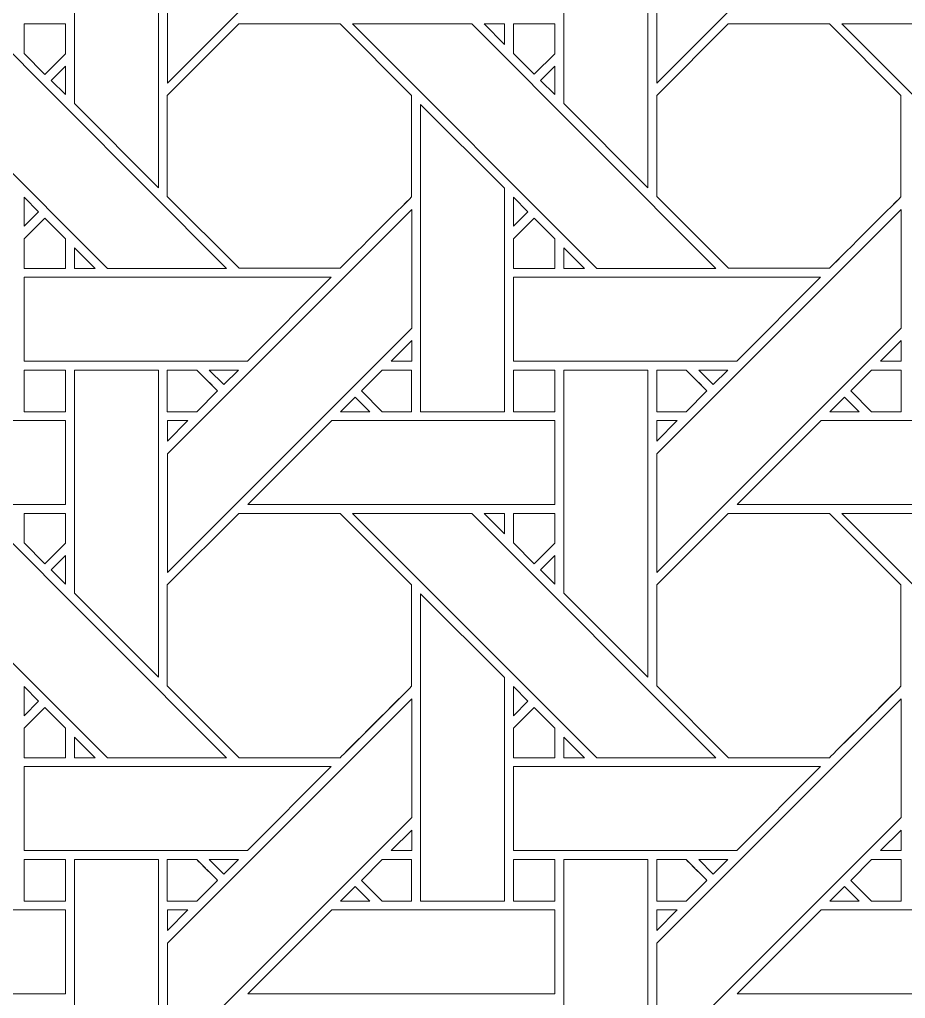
# Model space of a CAD drawing. Header units: inches. Extents: x 5.4 to 19.4, y 5.6 to 12.6.
# Drawn here: x 7.116 to 8.833, y 7.442 to 9.34 of the extents above; entities that cross this region are included whole.
import ezdxf

# ---------------------------------------------------------------- set-up
doc = ezdxf.new("R2010")
doc.units = ezdxf.units.IN
doc.header["$MEASUREMENT"] = 0
doc.layers.add('Design', color=7, linetype='Continuous', lineweight=0)

msp = doc.modelspace()

# ---------------------------------------------------------------- linework, layer by layer
at = {"layer": 'Design'}
for points, knots in [([(5.3829, 12.5948), (5.3829, 12.5948), (5.3829, 5.5948), (5.3829, 5.5948), (5.3829, 5.5948), (19.3829, 5.5948), (19.3829, 5.5948), (19.3829, 5.5948), (19.3829, 12.5948), (19.3829, 12.5948), (19.3829, 12.5948), (5.3829, 12.5948), (5.3829, 12.5948)], [0, 0, 0, 0, 1, 1, 1, 2, 2, 2, 3, 3, 3, 4, 4, 4, 4]), ([(5.8069, 12.1914), (5.8069, 12.1914), (5.8069, 5.9981), (5.8069, 5.9981), (5.8069, 5.9981), (18.9588, 5.9981), (18.9588, 5.9981), (18.9588, 5.9981), (18.9588, 12.1914), (18.9588, 12.1914), (18.9588, 12.1914), (5.8069, 12.1914), (5.8069, 12.1914)], [0, 0, 0, 0, 1, 1, 1, 2, 2, 2, 3, 3, 3, 4, 4, 4, 4]), ([(7.4024, 9.4468), (7.4024, 9.4468), (7.8761, 9.9204), (7.8761, 9.9204), (7.8761, 9.9204), (7.8761, 9.6904), (7.8761, 9.6904), (7.8761, 9.6904), (7.4024, 9.2167), (7.4024, 9.2167), (7.4024, 9.2167), (7.4024, 9.4468), (7.4024, 9.4468)], [0, 0, 0, 0, 1, 1, 1, 2, 2, 2, 3, 3, 3, 4, 4, 4, 4]), ([(8.8248, 9.6904), (8.8248, 9.6904), (8.3511, 9.2167), (8.3511, 9.2167), (8.3511, 9.2167), (8.3511, 9.4468), (8.3511, 9.4468), (8.3511, 9.4468), (8.8248, 9.9204), (8.8248, 9.9204), (8.8248, 9.9204), (8.8248, 9.6904), (8.8248, 9.6904)], [0, 0, 0, 0, 1, 1, 1, 2, 2, 2, 3, 3, 3, 4, 4, 4, 4]), ([(7.3853, 9.609), (7.3853, 9.609), (7.3853, 9.0138), (7.3853, 9.0138), (7.3853, 9.0138), (7.2223, 9.1768), (7.2223, 9.1768), (7.2223, 9.1768), (7.2223, 9.609), (7.2223, 9.609), (7.2223, 9.609), (7.3853, 9.609), (7.3853, 9.609)], [0, 0, 0, 0, 1, 1, 1, 2, 2, 2, 3, 3, 3, 4, 4, 4, 4]), ([(8.334, 9.609), (8.334, 9.609), (8.334, 9.0138), (8.334, 9.0138), (8.334, 9.0138), (8.1711, 9.1768), (8.1711, 9.1768), (8.1711, 9.1768), (8.1711, 9.609), (8.1711, 9.609), (8.1711, 9.609), (8.334, 9.609), (8.334, 9.609)], [0, 0, 0, 0, 1, 1, 1, 2, 2, 2, 3, 3, 3, 4, 4, 4, 4]), ([(7.0438, 9.3311), (7.0438, 9.3311), (7.5174, 8.8574), (7.5174, 8.8574), (7.5174, 8.8574), (7.2864, 8.8574), (7.2864, 8.8574), (7.2864, 8.8574), (6.8128, 9.3311), (6.8128, 9.3311), (6.8128, 9.3311), (7.0438, 9.3311), (7.0438, 9.3311)], [0, 0, 0, 0, 1, 1, 1, 2, 2, 2, 3, 3, 3, 4, 4, 4, 4]), ([(7.2047, 9.3311), (7.2047, 9.3311), (7.2047, 9.2735), (7.2047, 9.2735), (7.2047, 9.2735), (7.1648, 9.2335), (7.1648, 9.2335), (7.1648, 9.2335), (7.1245, 9.2739), (7.1245, 9.2739), (7.1245, 9.2739), (7.1245, 9.3311), (7.1245, 9.3311), (7.1245, 9.3311), (7.2047, 9.3311), (7.2047, 9.3311)], [0, 0, 0, 0, 1, 1, 1, 2, 2, 2, 3, 3, 3, 4, 4, 4, 5, 5, 5, 5]), ([(7.1648, 9.2335), (7.1648, 9.2335), (7.1245, 9.2739), (7.1245, 9.2739), (7.1245, 9.2739), (7.1245, 9.3311), (7.1245, 9.3311), (7.1245, 9.3311), (7.2047, 9.3311), (7.2047, 9.3311), (7.2047, 9.3311), (7.2047, 9.2735), (7.2047, 9.2735), (7.2047, 9.2735), (7.1648, 9.2335), (7.1648, 9.2335)], [0, 0, 0, 0, 1, 1, 1, 2, 2, 2, 3, 3, 3, 4, 4, 4, 5, 5, 5, 5]), ([(7.5411, 9.3311), (7.5411, 9.3311), (7.7373, 9.3311), (7.7373, 9.3311), (7.7373, 9.3311), (7.876, 9.1924), (7.876, 9.1924), (7.876, 9.1924), (7.876, 8.9961), (7.876, 8.9961), (7.8582, 8.9782), (7.7463, 8.8665), (7.7373, 8.8575), (7.7373, 8.8575), (7.5416, 8.8575), (7.5416, 8.8575), (7.5416, 8.8575), (7.4023, 8.9967), (7.4023, 8.9967), (7.4023, 8.9967), (7.4023, 9.1924), (7.4023, 9.1924), (7.4023, 9.1924), (7.5411, 9.3311), (7.5411, 9.3311)], [0, 0, 0, 0, 1, 1, 1, 2, 2, 2, 3, 3, 3, 4, 4, 4, 5, 5, 5, 6, 6, 6, 7, 7, 7, 8, 8, 8, 8]), ([(7.4023, 9.1924), (7.4023, 9.1924), (7.5411, 9.3311), (7.5411, 9.3311), (7.5411, 9.3311), (7.7373, 9.3311), (7.7373, 9.3311), (7.7373, 9.3311), (7.876, 9.1924), (7.876, 9.1924), (7.876, 9.1924), (7.876, 8.9961), (7.876, 8.9961), (7.8583, 8.9783), (7.7463, 8.8665), (7.7373, 8.8575), (7.7373, 8.8575), (7.5416, 8.8575), (7.5416, 8.8575), (7.5416, 8.8575), (7.4023, 8.9967), (7.4023, 8.9967), (7.4023, 8.9967), (7.4023, 9.1924), (7.4023, 9.1924)], [0, 0, 0, 0, 1, 1, 1, 2, 2, 2, 3, 3, 3, 4, 4, 4, 5, 5, 5, 6, 6, 6, 7, 7, 7, 8, 8, 8, 8]), ([(7.9925, 9.3311), (7.9925, 9.3311), (8.4661, 8.8574), (8.4661, 8.8574), (8.4661, 8.8574), (8.2351, 8.8574), (8.2351, 8.8574), (8.2351, 8.8574), (7.7616, 9.3311), (7.7616, 9.3311), (7.7616, 9.3311), (7.9925, 9.3311), (7.9925, 9.3311)], [0, 0, 0, 0, 1, 1, 1, 2, 2, 2, 3, 3, 3, 4, 4, 4, 4]), ([(8.0561, 9.3311), (8.0561, 9.3311), (8.0561, 9.2913), (8.0561, 9.2913), (8.0561, 9.2913), (8.0166, 9.3311), (8.0166, 9.3311), (8.0166, 9.3311), (8.0561, 9.3311), (8.0561, 9.3311)], [0, 0, 0, 0, 1, 1, 1, 2, 2, 2, 3, 3, 3, 3]), ([(8.1535, 9.3311), (8.1535, 9.3311), (8.1535, 9.2735), (8.1535, 9.2735), (8.1535, 9.2735), (8.1135, 9.2336), (8.1135, 9.2336), (8.1135, 9.2336), (8.0732, 9.2739), (8.0732, 9.2739), (8.0732, 9.2739), (8.0732, 9.3311), (8.0732, 9.3311), (8.0732, 9.3311), (8.1535, 9.3311), (8.1535, 9.3311)], [0, 0, 0, 0, 1, 1, 1, 2, 2, 2, 3, 3, 3, 4, 4, 4, 5, 5, 5, 5]), ([(8.1135, 9.2336), (8.1135, 9.2336), (8.0732, 9.2739), (8.0732, 9.2739), (8.0732, 9.2739), (8.0732, 9.3311), (8.0732, 9.3311), (8.0732, 9.3311), (8.1535, 9.3311), (8.1535, 9.3311), (8.1535, 9.3311), (8.1535, 9.2735), (8.1535, 9.2735), (8.1535, 9.2735), (8.1135, 9.2336), (8.1135, 9.2336)], [0, 0, 0, 0, 1, 1, 1, 2, 2, 2, 3, 3, 3, 4, 4, 4, 5, 5, 5, 5]), ([(8.4898, 9.3311), (8.4898, 9.3311), (8.686, 9.3311), (8.686, 9.3311), (8.686, 9.3311), (8.8247, 9.1924), (8.8247, 9.1924), (8.8247, 9.1924), (8.8247, 8.9961), (8.8247, 8.9961), (8.8069, 8.9782), (8.695, 8.8665), (8.686, 8.8575), (8.686, 8.8575), (8.4903, 8.8575), (8.4903, 8.8575), (8.4903, 8.8575), (8.3511, 8.9967), (8.3511, 8.9967), (8.3511, 8.9967), (8.3511, 9.1924), (8.3511, 9.1924), (8.3511, 9.1924), (8.4898, 9.3311), (8.4898, 9.3311)], [0, 0, 0, 0, 1, 1, 1, 2, 2, 2, 3, 3, 3, 4, 4, 4, 5, 5, 5, 6, 6, 6, 7, 7, 7, 8, 8, 8, 8]), ([(8.8247, 9.1924), (8.8247, 9.1924), (8.8247, 8.9961), (8.8247, 8.9961), (8.8072, 8.9784), (8.6952, 8.8667), (8.686, 8.8575), (8.686, 8.8575), (8.4903, 8.8575), (8.4903, 8.8575), (8.4903, 8.8575), (8.3511, 8.9967), (8.3511, 8.9967), (8.3511, 8.9967), (8.3511, 9.1924), (8.3511, 9.1924), (8.3511, 9.1924), (8.4898, 9.3311), (8.4898, 9.3311), (8.4898, 9.3311), (8.686, 9.3311), (8.686, 9.3311), (8.686, 9.3311), (8.8247, 9.1924), (8.8247, 9.1924)], [0, 0, 0, 0, 1, 1, 1, 2, 2, 2, 3, 3, 3, 4, 4, 4, 5, 5, 5, 6, 6, 6, 7, 7, 7, 8, 8, 8, 8]), ([(8.7103, 9.3311), (8.7103, 9.3311), (8.9412, 9.3311), (8.9412, 9.3311), (8.9412, 9.3311), (9.4149, 8.8574), (9.4149, 8.8574), (9.4149, 8.8574), (9.1838, 8.8574), (9.1838, 8.8574), (9.1838, 8.8574), (8.7103, 9.3311), (8.7103, 9.3311)], [0, 0, 0, 0, 1, 1, 1, 2, 2, 2, 3, 3, 3, 4, 4, 4, 4]), ([(7.2048, 9.2492), (7.2048, 9.2492), (7.2048, 9.1941), (7.2048, 9.1941), (7.2048, 9.1941), (7.177, 9.2215), (7.177, 9.2215), (7.177, 9.2215), (7.2048, 9.2492), (7.2048, 9.2492)], [0, 0, 0, 0, 1, 1, 1, 2, 2, 2, 3, 3, 3, 3]), ([(8.1535, 9.2492), (8.1535, 9.2492), (8.1535, 9.1941), (8.1535, 9.1941), (8.1535, 9.1941), (8.1258, 9.2215), (8.1258, 9.2215), (8.1258, 9.2215), (8.1535, 9.2492), (8.1535, 9.2492)], [0, 0, 0, 0, 1, 1, 1, 2, 2, 2, 3, 3, 3, 3]), ([(8.056, 9.0131), (8.056, 9.0131), (8.056, 8.5794), (8.056, 8.5794), (8.056, 8.5794), (7.8932, 8.5794), (7.8932, 8.5794), (7.8932, 8.5794), (7.8932, 9.1753), (7.8932, 9.1753), (7.8932, 9.1753), (8.056, 9.0131), (8.056, 9.0131)], [0, 0, 0, 0, 1, 1, 1, 2, 2, 2, 3, 3, 3, 4, 4, 4, 4]), ([(7.1246, 8.9389), (7.1246, 8.9389), (7.1246, 8.9956), (7.1246, 8.9956), (7.1246, 8.9956), (7.1527, 8.9671), (7.1527, 8.9671), (7.1527, 8.9671), (7.1246, 8.9389), (7.1246, 8.9389)], [0, 0, 0, 0, 1, 1, 1, 2, 2, 2, 3, 3, 3, 3]), ([(8.0733, 8.9389), (8.0733, 8.9389), (8.0733, 8.9956), (8.0733, 8.9956), (8.0733, 8.9956), (8.1015, 8.9671), (8.1015, 8.9671), (8.1015, 8.9671), (8.0733, 8.9389), (8.0733, 8.9389)], [0, 0, 0, 0, 1, 1, 1, 2, 2, 2, 3, 3, 3, 3]), ([(7.4024, 8.4981), (7.4024, 8.4981), (7.8761, 8.9717), (7.8761, 8.9717), (7.8761, 8.9717), (7.8761, 8.7417), (7.8761, 8.7417), (7.8761, 8.7417), (7.4024, 8.268), (7.4024, 8.268), (7.4024, 8.268), (7.4024, 8.4981), (7.4024, 8.4981)], [0, 0, 0, 0, 1, 1, 1, 2, 2, 2, 3, 3, 3, 4, 4, 4, 4]), ([(8.3511, 8.4981), (8.3511, 8.4981), (8.8248, 8.9717), (8.8248, 8.9717), (8.8248, 8.9717), (8.8248, 8.7417), (8.8248, 8.7417), (8.8248, 8.7417), (8.3511, 8.268), (8.3511, 8.268), (8.3511, 8.268), (8.3511, 8.4981), (8.3511, 8.4981)], [0, 0, 0, 0, 1, 1, 1, 2, 2, 2, 3, 3, 3, 4, 4, 4, 4]), ([(7.1245, 8.8572), (7.1245, 8.8572), (7.1245, 8.9145), (7.1245, 8.9145), (7.1245, 8.9145), (7.1648, 8.9548), (7.1648, 8.9548), (7.1648, 8.9548), (7.2051, 8.9145), (7.2051, 8.9145), (7.2051, 8.9145), (7.2051, 8.8572), (7.2051, 8.8572), (7.2051, 8.8572), (7.1245, 8.8572), (7.1245, 8.8572)], [0, 0, 0, 0, 1, 1, 1, 2, 2, 2, 3, 3, 3, 4, 4, 4, 5, 5, 5, 5]), ([(7.1648, 8.9548), (7.1648, 8.9548), (7.2051, 8.9145), (7.2051, 8.9145), (7.2051, 8.9145), (7.2051, 8.8572), (7.2051, 8.8572), (7.2051, 8.8572), (7.1245, 8.8572), (7.1245, 8.8572), (7.1245, 8.8572), (7.1245, 8.9145), (7.1245, 8.9145), (7.1245, 8.9145), (7.1648, 8.9548), (7.1648, 8.9548)], [0, 0, 0, 0, 1, 1, 1, 2, 2, 2, 3, 3, 3, 4, 4, 4, 5, 5, 5, 5]), ([(8.0732, 8.8572), (8.0732, 8.8572), (8.0732, 8.9145), (8.0732, 8.9145), (8.0732, 8.9145), (8.1136, 8.9548), (8.1136, 8.9548), (8.1136, 8.9548), (8.1539, 8.9145), (8.1539, 8.9145), (8.1539, 8.9145), (8.1539, 8.8572), (8.1539, 8.8572), (8.1539, 8.8572), (8.0732, 8.8572), (8.0732, 8.8572)], [0, 0, 0, 0, 1, 1, 1, 2, 2, 2, 3, 3, 3, 4, 4, 4, 5, 5, 5, 5]), ([(8.0732, 8.8572), (8.0732, 8.8572), (8.0732, 8.9145), (8.0732, 8.9145), (8.0732, 8.9145), (8.1136, 8.9548), (8.1136, 8.9548), (8.1136, 8.9548), (8.1539, 8.9145), (8.1539, 8.9145), (8.1539, 8.9145), (8.1539, 8.8572), (8.1539, 8.8572), (8.1539, 8.8572), (8.0732, 8.8572), (8.0732, 8.8572)], [0, 0, 0, 0, 1, 1, 1, 2, 2, 2, 3, 3, 3, 4, 4, 4, 5, 5, 5, 5]), ([(7.2225, 8.8574), (7.2225, 8.8574), (7.2225, 8.8972), (7.2225, 8.8972), (7.2225, 8.8972), (7.2622, 8.8574), (7.2622, 8.8574), (7.2622, 8.8574), (7.2225, 8.8574), (7.2225, 8.8574)], [0, 0, 0, 0, 1, 1, 1, 2, 2, 2, 3, 3, 3, 3]), ([(8.2109, 8.8574), (8.2109, 8.8574), (8.1712, 8.8574), (8.1712, 8.8574), (8.1712, 8.8574), (8.1712, 8.8972), (8.1712, 8.8972), (8.1712, 8.8972), (8.2109, 8.8574), (8.2109, 8.8574)], [0, 0, 0, 0, 1, 1, 1, 2, 2, 2, 3, 3, 3, 3]), ([(7.1246, 8.6775), (7.1246, 8.6775), (7.1246, 8.8402), (7.1246, 8.8402), (7.1246, 8.8402), (7.7202, 8.8402), (7.7202, 8.8402), (7.7202, 8.8402), (7.5575, 8.6775), (7.5575, 8.6775), (7.5575, 8.6775), (7.1246, 8.6775), (7.1246, 8.6775)], [0, 0, 0, 0, 1, 1, 1, 2, 2, 2, 3, 3, 3, 4, 4, 4, 4]), ([(8.0733, 8.6775), (8.0733, 8.6775), (8.0733, 8.8402), (8.0733, 8.8402), (8.0733, 8.8402), (8.669, 8.8402), (8.669, 8.8402), (8.669, 8.8402), (8.5062, 8.6775), (8.5062, 8.6775), (8.5062, 8.6775), (8.0733, 8.6775), (8.0733, 8.6775)], [0, 0, 0, 0, 1, 1, 1, 2, 2, 2, 3, 3, 3, 4, 4, 4, 4]), ([(7.8363, 8.6775), (7.8363, 8.6775), (7.8761, 8.7173), (7.8761, 8.7173), (7.8761, 8.7173), (7.8761, 8.6775), (7.8761, 8.6775), (7.8761, 8.6775), (7.8363, 8.6775), (7.8363, 8.6775)], [0, 0, 0, 0, 1, 1, 1, 2, 2, 2, 3, 3, 3, 3]), ([(8.785, 8.6775), (8.785, 8.6775), (8.8248, 8.7173), (8.8248, 8.7173), (8.8248, 8.7173), (8.8248, 8.6775), (8.8248, 8.6775), (8.8248, 8.6775), (8.785, 8.6775), (8.785, 8.6775)], [0, 0, 0, 0, 1, 1, 1, 2, 2, 2, 3, 3, 3, 3]), ([(7.1245, 8.6602), (7.1245, 8.6602), (7.2047, 8.6602), (7.2047, 8.6602), (7.2047, 8.6602), (7.2047, 8.5794), (7.2047, 8.5794), (7.2047, 8.5794), (7.1245, 8.5794), (7.1245, 8.5794), (7.1245, 8.5794), (7.1245, 8.6602), (7.1245, 8.6602)], [0, 0, 0, 0, 1, 1, 1, 2, 2, 2, 3, 3, 3, 4, 4, 4, 4]), ([(7.2047, 8.6602), (7.2047, 8.6602), (7.2047, 8.5794), (7.2047, 8.5794), (7.2047, 8.5794), (7.1245, 8.5794), (7.1245, 8.5794), (7.1245, 8.5794), (7.1245, 8.6602), (7.1245, 8.6602), (7.1245, 8.6602), (7.2047, 8.6602), (7.2047, 8.6602)], [0, 0, 0, 0, 1, 1, 1, 2, 2, 2, 3, 3, 3, 4, 4, 4, 4]), ([(7.3853, 8.6602), (7.3853, 8.6602), (7.3853, 8.0651), (7.3853, 8.0651), (7.3853, 8.0651), (7.2223, 8.228), (7.2223, 8.228), (7.2223, 8.228), (7.2223, 8.6602), (7.2223, 8.6602), (7.2223, 8.6602), (7.3853, 8.6602), (7.3853, 8.6602)], [0, 0, 0, 0, 1, 1, 1, 2, 2, 2, 3, 3, 3, 4, 4, 4, 4]), ([(7.4594, 8.6602), (7.4646, 8.6551), (7.4953, 8.6243), (7.4998, 8.6199), (7.4998, 8.6199), (7.4593, 8.5794), (7.4593, 8.5794), (7.4593, 8.5794), (7.4023, 8.5794), (7.4023, 8.5794), (7.4023, 8.5794), (7.4023, 8.6602), (7.4023, 8.6602), (7.4023, 8.6602), (7.4594, 8.6602), (7.4594, 8.6602)], [0, 0, 0, 0, 1, 1, 1, 2, 2, 2, 3, 3, 3, 4, 4, 4, 5, 5, 5, 5]), ([(7.4998, 8.6199), (7.4998, 8.6199), (7.4593, 8.5794), (7.4593, 8.5794), (7.4593, 8.5794), (7.4023, 8.5794), (7.4023, 8.5794), (7.4023, 8.5794), (7.4023, 8.6602), (7.4023, 8.6602), (7.4023, 8.6602), (7.4594, 8.6602), (7.4594, 8.6602), (7.4649, 8.6548), (7.4998, 8.6199), (7.4998, 8.6199)], [0, 0, 0, 0, 1, 1, 1, 2, 2, 2, 3, 3, 3, 4, 4, 4, 5, 5, 5, 5]), ([(7.4838, 8.6602), (7.4838, 8.6602), (7.5403, 8.6602), (7.5403, 8.6602), (7.5403, 8.6602), (7.512, 8.632), (7.512, 8.632), (7.512, 8.632), (7.4838, 8.6602), (7.4838, 8.6602)], [0, 0, 0, 0, 1, 1, 1, 2, 2, 2, 3, 3, 3, 3]), ([(7.876, 8.6602), (7.876, 8.6602), (7.876, 8.5794), (7.876, 8.5794), (7.876, 8.5794), (7.8189, 8.5794), (7.8189, 8.5794), (7.8189, 8.5794), (7.7786, 8.6198), (7.7786, 8.6198), (7.7786, 8.6198), (7.819, 8.6602), (7.819, 8.6602), (7.819, 8.6602), (7.876, 8.6602), (7.876, 8.6602)], [0, 0, 0, 0, 1, 1, 1, 2, 2, 2, 3, 3, 3, 4, 4, 4, 5, 5, 5, 5]), ([(7.7786, 8.6198), (7.7786, 8.6198), (7.819, 8.6602), (7.819, 8.6602), (7.819, 8.6602), (7.876, 8.6602), (7.876, 8.6602), (7.876, 8.6602), (7.876, 8.5794), (7.876, 8.5794), (7.876, 8.5794), (7.8189, 8.5794), (7.8189, 8.5794), (7.8189, 8.5794), (7.7786, 8.6198), (7.7786, 8.6198)], [0, 0, 0, 0, 1, 1, 1, 2, 2, 2, 3, 3, 3, 4, 4, 4, 5, 5, 5, 5]), ([(8.1535, 8.5794), (8.1535, 8.5794), (8.0732, 8.5794), (8.0732, 8.5794), (8.0732, 8.5794), (8.0732, 8.6602), (8.0732, 8.6602), (8.0732, 8.6602), (8.1535, 8.6602), (8.1535, 8.6602), (8.1535, 8.6602), (8.1535, 8.5794), (8.1535, 8.5794)], [0, 0, 0, 0, 1, 1, 1, 2, 2, 2, 3, 3, 3, 4, 4, 4, 4]), ([(8.0732, 8.6602), (8.0732, 8.6602), (8.1535, 8.6602), (8.1535, 8.6602), (8.1535, 8.6602), (8.1535, 8.5794), (8.1535, 8.5794), (8.1535, 8.5794), (8.0732, 8.5794), (8.0732, 8.5794), (8.0732, 8.5794), (8.0732, 8.6602), (8.0732, 8.6602)], [0, 0, 0, 0, 1, 1, 1, 2, 2, 2, 3, 3, 3, 4, 4, 4, 4]), ([(8.334, 8.6602), (8.334, 8.6602), (8.334, 8.0651), (8.334, 8.0651), (8.334, 8.0651), (8.1711, 8.228), (8.1711, 8.228), (8.1711, 8.228), (8.1711, 8.6602), (8.1711, 8.6602), (8.1711, 8.6602), (8.334, 8.6602), (8.334, 8.6602)], [0, 0, 0, 0, 1, 1, 1, 2, 2, 2, 3, 3, 3, 4, 4, 4, 4]), ([(8.4081, 8.6602), (8.4133, 8.6551), (8.4441, 8.6243), (8.4485, 8.6199), (8.4485, 8.6199), (8.4081, 8.5794), (8.4081, 8.5794), (8.4081, 8.5794), (8.3511, 8.5794), (8.3511, 8.5794), (8.3511, 8.5794), (8.3511, 8.6602), (8.3511, 8.6602), (8.3511, 8.6602), (8.4081, 8.6602), (8.4081, 8.6602)], [0, 0, 0, 0, 1, 1, 1, 2, 2, 2, 3, 3, 3, 4, 4, 4, 5, 5, 5, 5]), ([(8.3511, 8.6602), (8.3511, 8.6602), (8.4081, 8.6602), (8.4081, 8.6602), (8.4081, 8.6602), (8.4485, 8.6199), (8.4485, 8.6199), (8.4485, 8.6199), (8.4081, 8.5794), (8.4081, 8.5794), (8.4081, 8.5794), (8.3511, 8.5794), (8.3511, 8.5794), (8.3511, 8.5794), (8.3511, 8.6602), (8.3511, 8.6602)], [0, 0, 0, 0, 1, 1, 1, 2, 2, 2, 3, 3, 3, 4, 4, 4, 5, 5, 5, 5]), ([(8.489, 8.6602), (8.489, 8.6602), (8.4607, 8.632), (8.4607, 8.632), (8.4607, 8.632), (8.4326, 8.6602), (8.4326, 8.6602), (8.4326, 8.6602), (8.489, 8.6602), (8.489, 8.6602)], [0, 0, 0, 0, 1, 1, 1, 2, 2, 2, 3, 3, 3, 3]), ([(8.8248, 8.6602), (8.8248, 8.6602), (8.8248, 8.5794), (8.8248, 8.5794), (8.8248, 8.5794), (8.7676, 8.5794), (8.7676, 8.5794), (8.7676, 8.5794), (8.7273, 8.6198), (8.7273, 8.6198), (8.7273, 8.6198), (8.7677, 8.6602), (8.7677, 8.6602), (8.7677, 8.6602), (8.8248, 8.6602), (8.8248, 8.6602)], [0, 0, 0, 0, 1, 1, 1, 2, 2, 2, 3, 3, 3, 4, 4, 4, 5, 5, 5, 5]), ([(8.7273, 8.6198), (8.7273, 8.6198), (8.7677, 8.6602), (8.7677, 8.6602), (8.7677, 8.6602), (8.8248, 8.6602), (8.8248, 8.6602), (8.8248, 8.6602), (8.8248, 8.5794), (8.8248, 8.5794), (8.8248, 8.5794), (8.7676, 8.5794), (8.7676, 8.5794), (8.7676, 8.5794), (8.7273, 8.6198), (8.7273, 8.6198)], [0, 0, 0, 0, 1, 1, 1, 2, 2, 2, 3, 3, 3, 4, 4, 4, 5, 5, 5, 5]), ([(7.7947, 8.5794), (7.7947, 8.5794), (7.7382, 8.5794), (7.7382, 8.5794), (7.7382, 8.5794), (7.7665, 8.6077), (7.7665, 8.6077), (7.7665, 8.6077), (7.7947, 8.5794), (7.7947, 8.5794)], [0, 0, 0, 0, 1, 1, 1, 2, 2, 2, 3, 3, 3, 3]), ([(8.7435, 8.5794), (8.7435, 8.5794), (8.687, 8.5794), (8.687, 8.5794), (8.687, 8.5794), (8.7152, 8.6077), (8.7152, 8.6077), (8.7152, 8.6077), (8.7435, 8.5794), (8.7435, 8.5794)], [0, 0, 0, 0, 1, 1, 1, 2, 2, 2, 3, 3, 3, 3]), ([(6.7724, 8.5623), (6.7724, 8.5623), (7.2048, 8.5623), (7.2048, 8.5623), (7.2048, 8.5623), (7.2048, 8.3995), (7.2048, 8.3995), (7.2048, 8.3995), (6.6095, 8.3995), (6.6095, 8.3995), (6.6095, 8.3995), (6.7724, 8.5623), (6.7724, 8.5623)], [0, 0, 0, 0, 1, 1, 1, 2, 2, 2, 3, 3, 3, 4, 4, 4, 4]), ([(7.4422, 8.5623), (7.4422, 8.5623), (7.4024, 8.5225), (7.4024, 8.5225), (7.4024, 8.5225), (7.4024, 8.5623), (7.4024, 8.5623), (7.4024, 8.5623), (7.4422, 8.5623), (7.4422, 8.5623)], [0, 0, 0, 0, 1, 1, 1, 2, 2, 2, 3, 3, 3, 3]), ([(7.5582, 8.3995), (7.5582, 8.3995), (7.7211, 8.5623), (7.7211, 8.5623), (7.7211, 8.5623), (8.1535, 8.5623), (8.1535, 8.5623), (8.1535, 8.5623), (8.1535, 8.3995), (8.1535, 8.3995), (8.1535, 8.3995), (7.5582, 8.3995), (7.5582, 8.3995)], [0, 0, 0, 0, 1, 1, 1, 2, 2, 2, 3, 3, 3, 4, 4, 4, 4]), ([(8.391, 8.5623), (8.391, 8.5623), (8.3511, 8.5225), (8.3511, 8.5225), (8.3511, 8.5225), (8.3511, 8.5623), (8.3511, 8.5623), (8.3511, 8.5623), (8.391, 8.5623), (8.391, 8.5623)], [0, 0, 0, 0, 1, 1, 1, 2, 2, 2, 3, 3, 3, 3]), ([(8.507, 8.3995), (8.507, 8.3995), (8.6698, 8.5623), (8.6698, 8.5623), (8.6698, 8.5623), (9.1022, 8.5623), (9.1022, 8.5623), (9.1022, 8.5623), (9.1022, 8.3995), (9.1022, 8.3995), (9.1022, 8.3995), (8.507, 8.3995), (8.507, 8.3995)], [0, 0, 0, 0, 1, 1, 1, 2, 2, 2, 3, 3, 3, 4, 4, 4, 4]), ([(7.0438, 8.3824), (7.0438, 8.3824), (7.5174, 7.9087), (7.5174, 7.9087), (7.5174, 7.9087), (7.2864, 7.9087), (7.2864, 7.9087), (7.2864, 7.9087), (6.8128, 8.3824), (6.8128, 8.3824), (6.8128, 8.3824), (7.0438, 8.3824), (7.0438, 8.3824)], [0, 0, 0, 0, 1, 1, 1, 2, 2, 2, 3, 3, 3, 4, 4, 4, 4]), ([(7.2047, 8.3824), (7.2047, 8.3824), (7.2047, 8.3248), (7.2047, 8.3248), (7.2047, 8.3248), (7.1648, 8.2848), (7.1648, 8.2848), (7.1648, 8.2848), (7.1245, 8.3252), (7.1245, 8.3252), (7.1245, 8.3252), (7.1245, 8.3824), (7.1245, 8.3824), (7.1245, 8.3824), (7.2047, 8.3824), (7.2047, 8.3824)], [0, 0, 0, 0, 1, 1, 1, 2, 2, 2, 3, 3, 3, 4, 4, 4, 5, 5, 5, 5]), ([(7.1648, 8.2848), (7.1648, 8.2848), (7.1245, 8.3252), (7.1245, 8.3252), (7.1245, 8.3252), (7.1245, 8.3824), (7.1245, 8.3824), (7.1245, 8.3824), (7.2047, 8.3824), (7.2047, 8.3824), (7.2047, 8.3824), (7.2047, 8.3248), (7.2047, 8.3248), (7.2047, 8.3248), (7.1648, 8.2848), (7.1648, 8.2848)], [0, 0, 0, 0, 1, 1, 1, 2, 2, 2, 3, 3, 3, 4, 4, 4, 5, 5, 5, 5]), ([(7.5411, 8.3823), (7.5411, 8.3823), (7.7373, 8.3823), (7.7373, 8.3823), (7.7373, 8.3823), (7.876, 8.2436), (7.876, 8.2436), (7.876, 8.2436), (7.876, 8.0474), (7.876, 8.0474), (7.8582, 8.0295), (7.7463, 7.9177), (7.7373, 7.9087), (7.7373, 7.9087), (7.5416, 7.9087), (7.5416, 7.9087), (7.5416, 7.9087), (7.4023, 8.048), (7.4023, 8.048), (7.4023, 8.048), (7.4023, 8.2436), (7.4023, 8.2436), (7.4023, 8.2436), (7.5411, 8.3823), (7.5411, 8.3823)], [0, 0, 0, 0, 1, 1, 1, 2, 2, 2, 3, 3, 3, 4, 4, 4, 5, 5, 5, 6, 6, 6, 7, 7, 7, 8, 8, 8, 8]), ([(7.4023, 8.2436), (7.4023, 8.2436), (7.5411, 8.3823), (7.5411, 8.3823), (7.5411, 8.3823), (7.7373, 8.3823), (7.7373, 8.3823), (7.7373, 8.3823), (7.876, 8.2436), (7.876, 8.2436), (7.876, 8.2436), (7.876, 8.0474), (7.876, 8.0474), (7.8587, 8.0299), (7.7467, 7.9181), (7.7373, 7.9087), (7.7373, 7.9087), (7.5416, 7.9087), (7.5416, 7.9087), (7.5416, 7.9087), (7.4023, 8.048), (7.4023, 8.048), (7.4023, 8.048), (7.4023, 8.2436), (7.4023, 8.2436)], [0, 0, 0, 0, 1, 1, 1, 2, 2, 2, 3, 3, 3, 4, 4, 4, 5, 5, 5, 6, 6, 6, 7, 7, 7, 8, 8, 8, 8]), ([(7.7616, 8.3824), (7.7616, 8.3824), (7.9925, 8.3824), (7.9925, 8.3824), (7.9925, 8.3824), (8.4661, 7.9087), (8.4661, 7.9087), (8.4661, 7.9087), (8.2351, 7.9087), (8.2351, 7.9087), (8.2351, 7.9087), (7.7616, 8.3824), (7.7616, 8.3824)], [0, 0, 0, 0, 1, 1, 1, 2, 2, 2, 3, 3, 3, 4, 4, 4, 4]), ([(8.0561, 8.3824), (8.0561, 8.3824), (8.0561, 8.3425), (8.0561, 8.3425), (8.0561, 8.3425), (8.0166, 8.3824), (8.0166, 8.3824), (8.0166, 8.3824), (8.0561, 8.3824), (8.0561, 8.3824)], [0, 0, 0, 0, 1, 1, 1, 2, 2, 2, 3, 3, 3, 3]), ([(8.1535, 8.3824), (8.1535, 8.3824), (8.1535, 8.3248), (8.1535, 8.3248), (8.1535, 8.3248), (8.1135, 8.2848), (8.1135, 8.2848), (8.1135, 8.2848), (8.0732, 8.3252), (8.0732, 8.3252), (8.0732, 8.3252), (8.0732, 8.3824), (8.0732, 8.3824), (8.0732, 8.3824), (8.1535, 8.3824), (8.1535, 8.3824)], [0, 0, 0, 0, 1, 1, 1, 2, 2, 2, 3, 3, 3, 4, 4, 4, 5, 5, 5, 5]), ([(8.1135, 8.2848), (8.1135, 8.2848), (8.0732, 8.3252), (8.0732, 8.3252), (8.0732, 8.3252), (8.0732, 8.3824), (8.0732, 8.3824), (8.0732, 8.3824), (8.1535, 8.3824), (8.1535, 8.3824), (8.1535, 8.3824), (8.1535, 8.3248), (8.1535, 8.3248), (8.1535, 8.3248), (8.1135, 8.2848), (8.1135, 8.2848)], [0, 0, 0, 0, 1, 1, 1, 2, 2, 2, 3, 3, 3, 4, 4, 4, 5, 5, 5, 5]), ([(8.4898, 8.3823), (8.4898, 8.3823), (8.686, 8.3823), (8.686, 8.3823), (8.686, 8.3823), (8.8247, 8.2436), (8.8247, 8.2436), (8.8247, 8.2436), (8.8247, 8.0474), (8.8247, 8.0474), (8.8069, 8.0295), (8.695, 7.9177), (8.686, 7.9087), (8.686, 7.9087), (8.4903, 7.9087), (8.4903, 7.9087), (8.4903, 7.9087), (8.3511, 8.048), (8.3511, 8.048), (8.3511, 8.048), (8.3511, 8.2436), (8.3511, 8.2436), (8.3511, 8.2436), (8.4898, 8.3823), (8.4898, 8.3823)], [0, 0, 0, 0, 1, 1, 1, 2, 2, 2, 3, 3, 3, 4, 4, 4, 5, 5, 5, 6, 6, 6, 7, 7, 7, 8, 8, 8, 8]), ([(8.3511, 8.048), (8.3511, 8.048), (8.3511, 8.2436), (8.3511, 8.2436), (8.3511, 8.2436), (8.4898, 8.3823), (8.4898, 8.3823), (8.4898, 8.3823), (8.686, 8.3823), (8.686, 8.3823), (8.686, 8.3823), (8.8247, 8.2436), (8.8247, 8.2436), (8.8247, 8.2436), (8.8247, 8.0474), (8.8247, 8.0474), (8.8067, 8.0292), (8.6948, 7.9176), (8.686, 7.9087), (8.686, 7.9087), (8.4903, 7.9087), (8.4903, 7.9087), (8.4903, 7.9087), (8.3511, 8.048), (8.3511, 8.048)], [0, 0, 0, 0, 1, 1, 1, 2, 2, 2, 3, 3, 3, 4, 4, 4, 5, 5, 5, 6, 6, 6, 7, 7, 7, 8, 8, 8, 8]), ([(8.7103, 8.3824), (8.7103, 8.3824), (8.9412, 8.3824), (8.9412, 8.3824), (8.9412, 8.3824), (9.4149, 7.9087), (9.4149, 7.9087), (9.4149, 7.9087), (9.1838, 7.9087), (9.1838, 7.9087), (9.1838, 7.9087), (8.7103, 8.3824), (8.7103, 8.3824)], [0, 0, 0, 0, 1, 1, 1, 2, 2, 2, 3, 3, 3, 4, 4, 4, 4]), ([(7.2048, 8.3005), (7.2048, 8.3005), (7.2048, 8.2454), (7.2048, 8.2454), (7.2048, 8.2454), (7.177, 8.2727), (7.177, 8.2727), (7.177, 8.2727), (7.2048, 8.3005), (7.2048, 8.3005)], [0, 0, 0, 0, 1, 1, 1, 2, 2, 2, 3, 3, 3, 3]), ([(8.1535, 8.3005), (8.1535, 8.3005), (8.1535, 8.2454), (8.1535, 8.2454), (8.1535, 8.2454), (8.1258, 8.2727), (8.1258, 8.2727), (8.1258, 8.2727), (8.1535, 8.3005), (8.1535, 8.3005)], [0, 0, 0, 0, 1, 1, 1, 2, 2, 2, 3, 3, 3, 3]), ([(8.056, 8.0644), (8.056, 8.0644), (8.056, 7.6307), (8.056, 7.6307), (8.056, 7.6307), (7.8932, 7.6307), (7.8932, 7.6307), (7.8932, 7.6307), (7.8932, 8.2265), (7.8932, 8.2265), (7.8932, 8.2265), (8.056, 8.0644), (8.056, 8.0644)], [0, 0, 0, 0, 1, 1, 1, 2, 2, 2, 3, 3, 3, 4, 4, 4, 4]), ([(7.1246, 7.9901), (7.1246, 7.9901), (7.1246, 8.0469), (7.1246, 8.0469), (7.1246, 8.0469), (7.1527, 8.0183), (7.1527, 8.0183), (7.1527, 8.0183), (7.1246, 7.9901), (7.1246, 7.9901)], [0, 0, 0, 0, 1, 1, 1, 2, 2, 2, 3, 3, 3, 3]), ([(8.0733, 7.9901), (8.0733, 7.9901), (8.0733, 8.0469), (8.0733, 8.0469), (8.0733, 8.0469), (8.1015, 8.0183), (8.1015, 8.0183), (8.1015, 8.0183), (8.0733, 7.9901), (8.0733, 7.9901)], [0, 0, 0, 0, 1, 1, 1, 2, 2, 2, 3, 3, 3, 3]), ([(7.4024, 7.5494), (7.4024, 7.5494), (7.8761, 8.023), (7.8761, 8.023), (7.8761, 8.023), (7.8761, 7.7929), (7.8761, 7.7929), (7.8761, 7.7929), (7.4024, 7.3193), (7.4024, 7.3193), (7.4024, 7.3193), (7.4024, 7.5494), (7.4024, 7.5494)], [0, 0, 0, 0, 1, 1, 1, 2, 2, 2, 3, 3, 3, 4, 4, 4, 4]), ([(8.3511, 7.5494), (8.3511, 7.5494), (8.8248, 8.023), (8.8248, 8.023), (8.8248, 8.023), (8.8248, 7.7929), (8.8248, 7.7929), (8.8248, 7.7929), (8.3511, 7.3193), (8.3511, 7.3193), (8.3511, 7.3193), (8.3511, 7.5494), (8.3511, 7.5494)], [0, 0, 0, 0, 1, 1, 1, 2, 2, 2, 3, 3, 3, 4, 4, 4, 4]), ([(7.1245, 7.9085), (7.1245, 7.9085), (7.1245, 7.9658), (7.1245, 7.9658), (7.1245, 7.9658), (7.1648, 8.0061), (7.1648, 8.0061), (7.1648, 8.0061), (7.2051, 7.9658), (7.2051, 7.9658), (7.2051, 7.9658), (7.2051, 7.9085), (7.2051, 7.9085), (7.2051, 7.9085), (7.1245, 7.9085), (7.1245, 7.9085)], [0, 0, 0, 0, 1, 1, 1, 2, 2, 2, 3, 3, 3, 4, 4, 4, 5, 5, 5, 5]), ([(7.1648, 8.0061), (7.1648, 8.0061), (7.2051, 7.9658), (7.2051, 7.9658), (7.2051, 7.9658), (7.2051, 7.9085), (7.2051, 7.9085), (7.2051, 7.9085), (7.1245, 7.9085), (7.1245, 7.9085), (7.1245, 7.9085), (7.1245, 7.9658), (7.1245, 7.9658), (7.1245, 7.9658), (7.1648, 8.0061), (7.1648, 8.0061)], [0, 0, 0, 0, 1, 1, 1, 2, 2, 2, 3, 3, 3, 4, 4, 4, 5, 5, 5, 5]), ([(8.0732, 7.9085), (8.0732, 7.9085), (8.0732, 7.9658), (8.0732, 7.9658), (8.0732, 7.9658), (8.1136, 8.0061), (8.1136, 8.0061), (8.1136, 8.0061), (8.1539, 7.9658), (8.1539, 7.9658), (8.1539, 7.9658), (8.1539, 7.9085), (8.1539, 7.9085), (8.1539, 7.9085), (8.0732, 7.9085), (8.0732, 7.9085)], [0, 0, 0, 0, 1, 1, 1, 2, 2, 2, 3, 3, 3, 4, 4, 4, 5, 5, 5, 5]), ([(8.0732, 7.9085), (8.0732, 7.9085), (8.0732, 7.9658), (8.0732, 7.9658), (8.0732, 7.9658), (8.1136, 8.0061), (8.1136, 8.0061), (8.1136, 8.0061), (8.1539, 7.9658), (8.1539, 7.9658), (8.1539, 7.9658), (8.1539, 7.9085), (8.1539, 7.9085), (8.1539, 7.9085), (8.0732, 7.9085), (8.0732, 7.9085)], [0, 0, 0, 0, 1, 1, 1, 2, 2, 2, 3, 3, 3, 4, 4, 4, 5, 5, 5, 5]), ([(7.2622, 7.9087), (7.2622, 7.9087), (7.2225, 7.9087), (7.2225, 7.9087), (7.2225, 7.9087), (7.2225, 7.9485), (7.2225, 7.9485), (7.2225, 7.9485), (7.2622, 7.9087), (7.2622, 7.9087)], [0, 0, 0, 0, 1, 1, 1, 2, 2, 2, 3, 3, 3, 3]), ([(8.2109, 7.9087), (8.2109, 7.9087), (8.1712, 7.9087), (8.1712, 7.9087), (8.1712, 7.9087), (8.1712, 7.9485), (8.1712, 7.9485), (8.1712, 7.9485), (8.2109, 7.9087), (8.2109, 7.9087)], [0, 0, 0, 0, 1, 1, 1, 2, 2, 2, 3, 3, 3, 3]), ([(7.1246, 7.7288), (7.1246, 7.7288), (7.1246, 7.8915), (7.1246, 7.8915), (7.1246, 7.8915), (7.7203, 7.8915), (7.7203, 7.8915), (7.7203, 7.8915), (7.5575, 7.7288), (7.5575, 7.7288), (7.5575, 7.7288), (7.1246, 7.7288), (7.1246, 7.7288)], [0, 0, 0, 0, 1, 1, 1, 2, 2, 2, 3, 3, 3, 4, 4, 4, 4]), ([(8.0733, 7.7288), (8.0733, 7.7288), (8.0733, 7.8915), (8.0733, 7.8915), (8.0733, 7.8915), (8.669, 7.8915), (8.669, 7.8915), (8.669, 7.8915), (8.5062, 7.7288), (8.5062, 7.7288), (8.5062, 7.7288), (8.0733, 7.7288), (8.0733, 7.7288)], [0, 0, 0, 0, 1, 1, 1, 2, 2, 2, 3, 3, 3, 4, 4, 4, 4]), ([(7.8363, 7.7288), (7.8363, 7.7288), (7.8761, 7.7686), (7.8761, 7.7686), (7.8761, 7.7686), (7.8761, 7.7288), (7.8761, 7.7288), (7.8761, 7.7288), (7.8363, 7.7288), (7.8363, 7.7288)], [0, 0, 0, 0, 1, 1, 1, 2, 2, 2, 3, 3, 3, 3]), ([(8.785, 7.7288), (8.785, 7.7288), (8.8248, 7.7686), (8.8248, 7.7686), (8.8248, 7.7686), (8.8248, 7.7288), (8.8248, 7.7288), (8.8248, 7.7288), (8.785, 7.7288), (8.785, 7.7288)], [0, 0, 0, 0, 1, 1, 1, 2, 2, 2, 3, 3, 3, 3]), ([(7.1245, 7.7115), (7.1245, 7.7115), (7.2047, 7.7115), (7.2047, 7.7115), (7.2047, 7.7115), (7.2047, 7.6307), (7.2047, 7.6307), (7.2047, 7.6307), (7.1245, 7.6307), (7.1245, 7.6307), (7.1245, 7.6307), (7.1245, 7.7115), (7.1245, 7.7115)], [0, 0, 0, 0, 1, 1, 1, 2, 2, 2, 3, 3, 3, 4, 4, 4, 4]), ([(7.2047, 7.7115), (7.2047, 7.7115), (7.2047, 7.6307), (7.2047, 7.6307), (7.2047, 7.6307), (7.1245, 7.6307), (7.1245, 7.6307), (7.1245, 7.6307), (7.1245, 7.7115), (7.1245, 7.7115), (7.1245, 7.7115), (7.2047, 7.7115), (7.2047, 7.7115)], [0, 0, 0, 0, 1, 1, 1, 2, 2, 2, 3, 3, 3, 4, 4, 4, 4]), ([(7.3853, 7.7115), (7.3853, 7.7115), (7.3853, 7.1164), (7.3853, 7.1164), (7.3853, 7.1164), (7.2223, 7.2793), (7.2223, 7.2793), (7.2223, 7.2793), (7.2223, 7.7115), (7.2223, 7.7115), (7.2223, 7.7115), (7.3853, 7.7115), (7.3853, 7.7115)], [0, 0, 0, 0, 1, 1, 1, 2, 2, 2, 3, 3, 3, 4, 4, 4, 4]), ([(7.4594, 7.7115), (7.4646, 7.7064), (7.4953, 7.6756), (7.4998, 7.6711), (7.4998, 7.6711), (7.4593, 7.6307), (7.4593, 7.6307), (7.4593, 7.6307), (7.4023, 7.6307), (7.4023, 7.6307), (7.4023, 7.6307), (7.4023, 7.7115), (7.4023, 7.7115), (7.4023, 7.7115), (7.4594, 7.7115), (7.4594, 7.7115)], [0, 0, 0, 0, 1, 1, 1, 2, 2, 2, 3, 3, 3, 4, 4, 4, 5, 5, 5, 5]), ([(7.4023, 7.7115), (7.4023, 7.7115), (7.4594, 7.7115), (7.4594, 7.7115), (7.4651, 7.7059), (7.4998, 7.6711), (7.4998, 7.6711), (7.4998, 7.6711), (7.4593, 7.6307), (7.4593, 7.6307), (7.4593, 7.6307), (7.4023, 7.6307), (7.4023, 7.6307), (7.4023, 7.6307), (7.4023, 7.7115), (7.4023, 7.7115)], [0, 0, 0, 0, 1, 1, 1, 2, 2, 2, 3, 3, 3, 4, 4, 4, 5, 5, 5, 5]), ([(7.5403, 7.7115), (7.5403, 7.7115), (7.512, 7.6833), (7.512, 7.6833), (7.512, 7.6833), (7.4838, 7.7115), (7.4838, 7.7115), (7.4838, 7.7115), (7.5403, 7.7115), (7.5403, 7.7115)], [0, 0, 0, 0, 1, 1, 1, 2, 2, 2, 3, 3, 3, 3]), ([(7.876, 7.7115), (7.876, 7.7115), (7.876, 7.6307), (7.876, 7.6307), (7.876, 7.6307), (7.8189, 7.6307), (7.8189, 7.6307), (7.8189, 7.6307), (7.7786, 7.6711), (7.7786, 7.6711), (7.7786, 7.6711), (7.819, 7.7115), (7.819, 7.7115), (7.819, 7.7115), (7.876, 7.7115), (7.876, 7.7115)], [0, 0, 0, 0, 1, 1, 1, 2, 2, 2, 3, 3, 3, 4, 4, 4, 5, 5, 5, 5]), ([(7.7786, 7.6711), (7.7786, 7.6711), (7.819, 7.7115), (7.819, 7.7115), (7.819, 7.7115), (7.876, 7.7115), (7.876, 7.7115), (7.876, 7.7115), (7.876, 7.6307), (7.876, 7.6307), (7.876, 7.6307), (7.8189, 7.6307), (7.8189, 7.6307), (7.8189, 7.6307), (7.7786, 7.6711), (7.7786, 7.6711)], [0, 0, 0, 0, 1, 1, 1, 2, 2, 2, 3, 3, 3, 4, 4, 4, 5, 5, 5, 5]), ([(8.1535, 7.6307), (8.1535, 7.6307), (8.0732, 7.6307), (8.0732, 7.6307), (8.0732, 7.6307), (8.0732, 7.7115), (8.0732, 7.7115), (8.0732, 7.7115), (8.1535, 7.7115), (8.1535, 7.7115), (8.1535, 7.7115), (8.1535, 7.6307), (8.1535, 7.6307)], [0, 0, 0, 0, 1, 1, 1, 2, 2, 2, 3, 3, 3, 4, 4, 4, 4]), ([(8.0732, 7.7115), (8.0732, 7.7115), (8.1535, 7.7115), (8.1535, 7.7115), (8.1535, 7.7115), (8.1535, 7.6307), (8.1535, 7.6307), (8.1535, 7.6307), (8.0732, 7.6307), (8.0732, 7.6307), (8.0732, 7.6307), (8.0732, 7.7115), (8.0732, 7.7115)], [0, 0, 0, 0, 1, 1, 1, 2, 2, 2, 3, 3, 3, 4, 4, 4, 4]), ([(8.334, 7.7115), (8.334, 7.7115), (8.334, 7.1164), (8.334, 7.1164), (8.334, 7.1164), (8.1711, 7.2793), (8.1711, 7.2793), (8.1711, 7.2793), (8.1711, 7.7115), (8.1711, 7.7115), (8.1711, 7.7115), (8.334, 7.7115), (8.334, 7.7115)], [0, 0, 0, 0, 1, 1, 1, 2, 2, 2, 3, 3, 3, 4, 4, 4, 4]), ([(8.4081, 7.7115), (8.4133, 7.7064), (8.4441, 7.6756), (8.4485, 7.6711), (8.4485, 7.6711), (8.4081, 7.6307), (8.4081, 7.6307), (8.4081, 7.6307), (8.3511, 7.6307), (8.3511, 7.6307), (8.3511, 7.6307), (8.3511, 7.7115), (8.3511, 7.7115), (8.3511, 7.7115), (8.4081, 7.7115), (8.4081, 7.7115)], [0, 0, 0, 0, 1, 1, 1, 2, 2, 2, 3, 3, 3, 4, 4, 4, 5, 5, 5, 5]), ([(8.3511, 7.7115), (8.3511, 7.7115), (8.4081, 7.7115), (8.4081, 7.7115), (8.4136, 7.706), (8.4485, 7.6711), (8.4485, 7.6711), (8.4485, 7.6711), (8.4081, 7.6307), (8.4081, 7.6307), (8.4081, 7.6307), (8.3511, 7.6307), (8.3511, 7.6307), (8.3511, 7.6307), (8.3511, 7.7115), (8.3511, 7.7115)], [0, 0, 0, 0, 1, 1, 1, 2, 2, 2, 3, 3, 3, 4, 4, 4, 5, 5, 5, 5]), ([(8.489, 7.7115), (8.489, 7.7115), (8.4607, 7.6833), (8.4607, 7.6833), (8.4607, 7.6833), (8.4326, 7.7115), (8.4326, 7.7115), (8.4326, 7.7115), (8.489, 7.7115), (8.489, 7.7115)], [0, 0, 0, 0, 1, 1, 1, 2, 2, 2, 3, 3, 3, 3]), ([(8.8248, 7.7115), (8.8248, 7.7115), (8.8248, 7.6307), (8.8248, 7.6307), (8.8248, 7.6307), (8.7676, 7.6307), (8.7676, 7.6307), (8.7676, 7.6307), (8.7273, 7.6711), (8.7273, 7.6711), (8.7273, 7.6711), (8.7677, 7.7115), (8.7677, 7.7115), (8.7677, 7.7115), (8.8248, 7.7115), (8.8248, 7.7115)], [0, 0, 0, 0, 1, 1, 1, 2, 2, 2, 3, 3, 3, 4, 4, 4, 5, 5, 5, 5]), ([(8.7273, 7.6711), (8.7273, 7.6711), (8.7677, 7.7115), (8.7677, 7.7115), (8.7677, 7.7115), (8.8248, 7.7115), (8.8248, 7.7115), (8.8248, 7.7115), (8.8248, 7.6307), (8.8248, 7.6307), (8.8248, 7.6307), (8.7676, 7.6307), (8.7676, 7.6307), (8.7676, 7.6307), (8.7273, 7.6711), (8.7273, 7.6711)], [0, 0, 0, 0, 1, 1, 1, 2, 2, 2, 3, 3, 3, 4, 4, 4, 5, 5, 5, 5]), ([(7.7947, 7.6307), (7.7947, 7.6307), (7.7382, 7.6307), (7.7382, 7.6307), (7.7382, 7.6307), (7.7665, 7.659), (7.7665, 7.659), (7.7665, 7.659), (7.7947, 7.6307), (7.7947, 7.6307)], [0, 0, 0, 0, 1, 1, 1, 2, 2, 2, 3, 3, 3, 3]), ([(8.7435, 7.6307), (8.7435, 7.6307), (8.687, 7.6307), (8.687, 7.6307), (8.687, 7.6307), (8.7152, 7.659), (8.7152, 7.659), (8.7152, 7.659), (8.7435, 7.6307), (8.7435, 7.6307)], [0, 0, 0, 0, 1, 1, 1, 2, 2, 2, 3, 3, 3, 3]), ([(6.6095, 7.4508), (6.6095, 7.4508), (6.7724, 7.6136), (6.7724, 7.6136), (6.7724, 7.6136), (7.2048, 7.6136), (7.2048, 7.6136), (7.2048, 7.6136), (7.2048, 7.4508), (7.2048, 7.4508), (7.2048, 7.4508), (6.6095, 7.4508), (6.6095, 7.4508)], [0, 0, 0, 0, 1, 1, 1, 2, 2, 2, 3, 3, 3, 4, 4, 4, 4]), ([(7.4422, 7.6136), (7.4422, 7.6136), (7.4024, 7.5737), (7.4024, 7.5737), (7.4024, 7.5737), (7.4024, 7.6136), (7.4024, 7.6136), (7.4024, 7.6136), (7.4422, 7.6136), (7.4422, 7.6136)], [0, 0, 0, 0, 1, 1, 1, 2, 2, 2, 3, 3, 3, 3]), ([(7.5582, 7.4508), (7.5582, 7.4508), (7.7211, 7.6136), (7.7211, 7.6136), (7.7211, 7.6136), (8.1535, 7.6136), (8.1535, 7.6136), (8.1535, 7.6136), (8.1535, 7.4508), (8.1535, 7.4508), (8.1535, 7.4508), (7.5582, 7.4508), (7.5582, 7.4508)], [0, 0, 0, 0, 1, 1, 1, 2, 2, 2, 3, 3, 3, 4, 4, 4, 4]), ([(8.391, 7.6136), (8.391, 7.6136), (8.3511, 7.5738), (8.3511, 7.5738), (8.3511, 7.5738), (8.3511, 7.6136), (8.3511, 7.6136), (8.3511, 7.6136), (8.391, 7.6136), (8.391, 7.6136)], [0, 0, 0, 0, 1, 1, 1, 2, 2, 2, 3, 3, 3, 3]), ([(8.507, 7.4508), (8.507, 7.4508), (8.6698, 7.6136), (8.6698, 7.6136), (8.6698, 7.6136), (9.1022, 7.6136), (9.1022, 7.6136), (9.1022, 7.6136), (9.1022, 7.4508), (9.1022, 7.4508), (9.1022, 7.4508), (8.507, 7.4508), (8.507, 7.4508)], [0, 0, 0, 0, 1, 1, 1, 2, 2, 2, 3, 3, 3, 4, 4, 4, 4])]:
    msp.add_open_spline(points, degree=3, knots=knots, dxfattribs=at)

doc.saveas('drawing.dxf')
